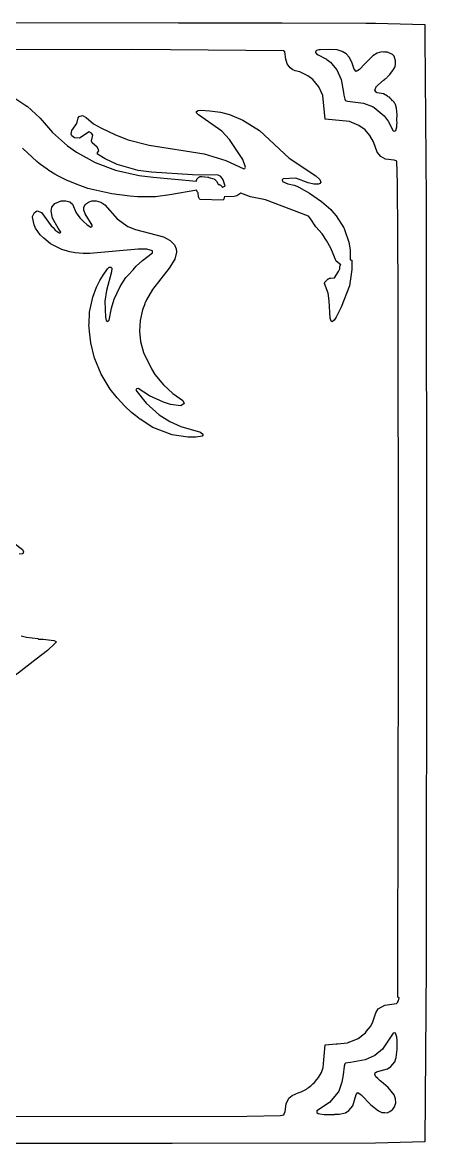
# Model space of a CAD drawing. Header units: millimetres. Extents: x 15 to 285, y 15 to 285.
# Drawn here: x 187.6 to 284.9, y 15.2 to 284.9 of the extents above; entities that cross this region are included whole.
import ezdxf

# ---------------------------------------------------------------- set-up
doc = ezdxf.new("R2010")
doc.units = ezdxf.units.MM
doc.layers.add('CUT', color=7, linetype='CONTINUOUS')

msp = doc.modelspace()

# ---------------------------------------------------------------- linework, layer by layer
at = {"layer": 'CUT'}
for points in [[(158.6518, 284.8644), (225.2012, 284.7991), (237.7393, 284.7634), (249.3943, 284.7303), (250.1315, 284.7282), (270.2664, 284.671), (272.6158, 284.6617), (284.4419, 284.3716), (284.5088, 281.2998), (284.8126, 242.1521), (284.9031, 150.0736), (284.7824, 57.819), (284.4495, 15.5682), (272.6158, 15.2779), (223.6234, 15.1572), (141.7762, 15.1572)], [(123.2787, 21.6471), (241.6073, 21.7679), (249.6992, 21.9491), (250.5446, 22.1), (250.5997, 22.2838), (250.6483, 22.2852), (250.8809, 22.867), (251.0711, 24.7059), (251.7612, 26.1193), (252.5118, 26.7602), (253.9597, 27.3847), (254.7415, 27.5651), (256.0096, 28.2293), (256.2349, 28.4979), (256.3565, 28.5616), (256.4789, 28.6617), (257.0692, 29.0166), (257.5224, 29.514), (257.9548, 29.8672), (258.4899, 30.5757), (258.8927, 31.0177), (259.6013, 32.2931), (259.9934, 33.4976), (260.4757, 38.9392), (263.1198, 39.1648), (263.1957, 39.1594), (263.4179, 39.1903), (265.8973, 39.4018), (266.361, 39.599), (266.4566, 39.6123), (268.2984, 40.3672), (268.4706, 40.4963), (268.5591, 40.5339), (269.2429, 41.0755), (270.2308, 41.8164), (270.4605, 42.1823), (271.3747, 43.3369), (271.8945, 44.2319), (272.6949, 46.6379), (273.2833, 47.5806), (274.8193, 48.4781), (277.6427, 48.84), (277.9605, 49.1843), (277.9606, 49.3913), (278.1415, 49.4856), (278.2623, 50.2404), (277.9612, 50.3998), (277.9734, 72.3096), (278.0526, 80.7058), (278.1432, 150.2721), (278.1431, 150.3022), (278.1432, 150.3324), (278.0526, 219.8678), (277.9795, 233.7466), (277.9318, 246.1025), (277.7205, 251.5011), (277.6848, 251.5156), (277.6847, 251.5196), (277.5964, 251.5515), (277.0832, 251.7601), (274.996, 251.9981), (273.8504, 252.6067), (273.0349, 253.6471), (272.1075, 256.1351), (271.2645, 257.7004), (270.0757, 259.006), (268.6006, 260.0759), (266.3173, 261.0647), (260.513, 261.597), (259.8871, 267.2833), (258.981, 269.3484), (257.5247, 271.1341), (256.3363, 272.0043), (254.3528, 273.0165), (253.2706, 273.2461), (253.0972, 273.3118), (253.0757, 273.3199), (253.0742, 273.3204), (252.6816, 273.469), (252.0726, 273.9025), (251.3724, 274.8735), (251.0028, 276.0204), (250.7692, 277.7694), (250.4515, 278.0685), (214.1607, 278.3243), (49.2847, 278.1431)], [(185.0502, 267.1009), (188.6509, 264.7439), (188.7012, 264.7022), (188.7078, 264.6968), (188.7115, 264.6937), (188.7123, 264.6931), (191.8988, 261.8111), (194.8239, 258.4042), (198.4867, 255.1587), (200.5815, 253.6714), (205.1429, 251.1831), (210.0077, 249.353), (215.7297, 248.0653), (219.0802, 247.6125), (229.4742, 246.6939), (229.4842, 246.7822), (229.5094, 246.8992), (229.5461, 247.0131), (229.594, 247.1228), (229.6526, 247.2272), (229.7212, 247.3252), (229.7994, 247.4159), (229.8861, 247.4984), (229.9806, 247.5718), (230.082, 247.6354), (230.1892, 247.6886), (230.3012, 247.7309), (230.4169, 247.7617), (230.535, 247.781), (230.6544, 247.7883), (230.774, 247.7838), (232.2245, 247.6556), (232.3672, 247.6343), (232.5063, 247.596), (233.6589, 247.2029), (233.7738, 247.1569), (233.8834, 247.0994), (233.9865, 247.0309), (234.082, 246.9521), (234.1688, 246.8639), (234.2461, 246.7673), (234.3131, 246.6632), (234.7222, 245.9483), (234.8105, 245.8911), (234.8784, 245.8802), (234.9923, 245.8501), (235.1028, 245.8091), (235.2087, 245.7574), (235.309, 245.6955), (235.4027, 245.6241), (235.489, 245.5439), (235.567, 245.4556), (235.636, 245.3601), (235.6953, 245.2582), (235.7033, 245.2407), (235.7984, 245.1987), (236.4275, 245.4602), (235.8867, 247.0172), (235.3258, 247.7677), (234.7329, 248.1111), (228.5817, 248.2217), (218.6335, 248.8269), (215.4594, 249.2264), (210.4351, 250.68), (207.4942, 252.0436), (205.6708, 253.1843), (205.6338, 253.5514), (205.9629, 253.936), (205.9147, 254.3222), (205.6275, 254.8567), (204.3676, 255.925), (204.2608, 256.3913), (204.5172, 257.7255), (204.2092, 258.2573), (203.644, 258.5837), (201.3762, 257.0383), (200.0953, 257.1176), (199.4764, 257.598), (199.3394, 258.0123), (199.4815, 258.8817), (200.6986, 260.5562), (201.0034, 261.922), (201.2642, 262.2046), (202.0932, 262.4351), (202.9114, 262.0294), (204.7455, 260.4869), (206.4954, 259.5186), (209.9988, 257.7972), (213.0478, 256.6019), (218.1322, 255.3391), (231.3387, 253.2826), (236.6046, 251.618), (240.8655, 249.6109), (241.167, 249.7388), (241.2642, 250.0516), (240.6744, 251.8495), (237.4174, 256.7364), (235.5693, 258.7036), (229.9865, 262.5988), (229.5264, 263.0972), (229.5187, 263.3989), (229.8952, 263.6687), (230.586, 263.7356), (232.743, 263.6164), (235.3237, 263.2528), (237.4587, 262.7055), (240.6859, 261.3845), (244.6821, 258.902), (251.8448, 252.2255), (258.226, 247.929), (259.1635, 247.1103), (259.4193, 246.443), (259.2243, 246.0971), (258.8684, 245.9332), (257.774, 245.962), (256.4127, 246.2441), (253.3891, 247.4363), (250.4088, 247.2554), (250.1272, 246.9708), (250.2183, 246.6151), (251.4663, 246.0411), (253.0232, 245.7318), (254.041, 245.2838), (254.0871, 245.2598), (254.132, 245.2364), (254.1617, 245.221), (254.1696, 245.2169), (256.7485, 243.7516), (259.5693, 241.781), (261.823, 239.8259), (261.9882, 239.6562), (263.1336, 238.3733), (264.9952, 235.4273), (265.0509, 235.2913), (265.0585, 235.2728), (265.0939, 235.1862), (265.1561, 235.0345), (266.1725, 232.012), (266.5098, 230.183), (266.5251, 227.7324), (266.5541, 227.7333), (266.6698, 227.7256), (266.7842, 227.7068), (266.8888, 227.679), (266.907, 225.4083), (266.3036, 221.51), (264.3187, 216.361), (263.098, 213.9536), (262.6249, 213.2042), (262.182, 212.8655), (261.9015, 212.9931), (261.6939, 213.6866), (261.4778, 217.8732), (261.1821, 219.7473), (260.3162, 222.0959), (260.3286, 222.1333), (260.3798, 222.2468), (260.4426, 222.3544), (260.5161, 222.455), (260.5997, 222.5474), (261.0673, 223.0132), (261.1502, 223.0884), (261.2397, 223.1555), (261.3351, 223.2141), (261.4355, 223.2634), (261.5401, 223.3032), (261.6479, 223.3331), (261.7581, 223.3528), (261.8696, 223.3622), (262.6934, 223.3929), (262.7704, 223.453), (263.7145, 224.917), (264.0057, 225.6242), (263.9954, 225.6749), (263.9836, 225.7902), (263.9829, 225.9062), (263.9934, 226.0217), (264.015, 226.1356), (264.0475, 226.2469), (264.0905, 226.3545), (264.1438, 226.4575), (264.2068, 226.5549), (264.2248, 226.5776), (263.1362, 227.3992), (261.8668, 230.5698), (260.8208, 232.4257), (259.7237, 233.9998), (258.2216, 235.6615), (256.9062, 237.7992), (256.444, 238.2255), (246.0841, 242.1883), (242.4812, 242.9468), (240.1984, 243.8106), (239.2226, 243.1399), (238.5989, 242.9678), (236.2062, 242.9213), (236.2075, 242.8903), (236.2011, 242.7747), (236.1837, 242.6602), (236.1553, 242.5479), (236.1161, 242.4388), (236.0667, 242.3341), (236.0074, 242.2346), (235.9388, 242.1413), (235.9112, 242.1105), (230.3511, 242.3028), (230.2884, 242.3642), (230.2128, 242.4546), (230.1463, 242.5519), (230.0898, 242.6553), (230.0436, 242.7638), (230.0083, 242.8762), (229.9843, 242.9916), (229.9716, 243.1088), (229.9418, 243.6184), (229.9411, 243.7438), (229.9464, 243.7978), (229.8668, 243.8759), (229.7901, 243.9678), (229.7229, 244.0668), (229.6659, 244.1721), (229.6197, 244.2825), (229.5848, 244.397), (229.5674, 244.4841), (223.1232, 243.3616), (219.6256, 242.9394), (217.5091, 242.8757), (215.7314, 242.9358), (215.3044, 242.9216), (213.468, 243.03), (209.093, 243.6033), (203.34, 244.9129), (201.395, 245.6221), (201.1434, 245.726), (200.7769, 245.8775), (200.1834, 246.1227), (198.3889, 246.8643), (196.1077, 247.9389), (195.4183, 248.338), (193.9515, 249.2522), (193.529, 249.5402), (191.9232, 250.6807), (191.6504, 250.9137), (191.0545, 251.4254), (187.6579, 254.529), (187.5884, 254.6018)], [(185.6233, 159.5574), (187.6016, 158.0436), (187.8606, 157.5236), (187.6689, 157.029), (186.7929, 156.9812)], [(187.3069, 137.3019), (188.5842, 136.9485), (191.2704, 136.6285), (191.4256, 136.4733), (192.5733, 136.4733), (195.1405, 136.1674), (195.587, 136.0166), (195.6062, 135.9779), (195.6136, 135.963), (195.6282, 135.9337), (195.6851, 135.8192), (195.6889, 135.8058), (195.6818, 135.7965), (195.6364, 135.7371), (195.6093, 135.7015), (195.3316, 135.3378), (193.6217, 133.7943), (190.9139, 131.6906), (181.7982, 124.7408)]]:
    msp.add_lwpolyline(points, dxfattribs=at)
for points in [[(265.0031, 267.3349), (265.2345, 266.4258), (265.2807, 266.1843), (265.2967, 266.1815), (265.3119, 266.1219), (265.3143, 266.1083), (265.3193, 266.1076), (265.8779, 265.9066), (268.4571, 265.6334), (269.6834, 265.4207), (271.8418, 264.6429), (272.0054, 264.5797), (272.2849, 264.3892), (274.6861, 262.3856), (275.6231, 261.1164), (276.839, 258.8021), (277.1816, 258.6748), (277.4889, 258.8597), (277.723, 259.7664), (277.7244, 259.8111), (277.7245, 259.8116), (277.7251, 259.8358), (277.7451, 260.4894), (277.7819, 260.6633), (277.7731, 261.403), (277.811, 262.6386), (277.6965, 264.2517), (277.3785, 265.1466), (277.3493, 265.2406), (277.1593, 265.4611), (277.0724, 265.6527), (276.7496, 265.9752), (276.7269, 266.0043), (276.4907, 266.3292), (276.4477, 266.3623), (276.4096, 266.4111), (276.1811, 266.5966), (275.9612, 266.852), (275.6887, 266.9965), (275.5109, 267.1408), (274.5637, 267.6465), (273.0034, 267.9649), (272.8691, 268.0146), (272.4366, 268.5792), (272.8524, 269.5157), (272.8739, 269.5343), (272.8932, 269.551), (272.9785, 269.625), (273.1266, 269.7533), (274.5518, 270.9338), (274.79, 271.1064), (274.967, 271.2777), (274.9721, 271.2819), (275.0801, 271.3618), (275.1369, 271.4184), (275.3166, 271.5672), (275.4427, 271.7234), (275.6526, 271.9327), (275.8305, 272.0825), (275.9159, 272.1952), (276.0298, 272.3088), (276.1771, 272.5402), (276.758, 273.3071), (276.7925, 273.3813), (276.872, 273.4832), (276.8762, 273.4978), (277.0881, 273.7602), (277.1136, 273.8973), (277.3263, 274.1861), (277.4471, 274.8806), (277.397, 275.2687), (277.4487, 275.5594), (277.4329, 275.6119), (277.4424, 275.6629), (277.0861, 276.7296), (276.7073, 277.1624), (275.4931, 277.7259), (274.9088, 277.7367), (274.65, 277.8018), (274.4639, 277.7448), (274.1516, 277.7505), (272.9996, 277.4497), (271.9408, 276.8092), (271.0991, 275.9429), (271.0262, 275.8897), (270.0715, 274.8852), (268.7834, 273.5593), (267.9753, 273.0404), (267.4491, 273.6343), (266.887, 275.3355), (266.4206, 276.2146), (266.3938, 276.2836), (266.3713, 276.3074), (266.3019, 276.4382), (265.552, 277.2718), (264.6026, 277.8823), (263.3926, 278.2325), (261.5767, 278.3847), (259.3099, 278.2815), (258.9515, 278.2866), (258.3884, 278.1277), (258.2846, 277.9836), (258.2585, 277.974), (258.245, 277.9286), (258.1428, 277.7867), (258.1797, 277.7097), (258.1541, 277.6236), (258.362, 277.3256), (258.8046, 277.0978), (260.6472, 276.1333), (260.7259, 276.0817), (260.803, 276.0311), (260.8329, 276.0115), (260.8761, 275.9831), (261.5282, 275.4949), (261.7559, 275.3063), (262.4181, 274.5412), (263.2968, 273.4871), (264.3392, 271.1091), (264.9349, 267.9928)], [(203.4994, 241.6431), (204.3402, 241.9336), (205.3742, 241.9381), (206.486, 241.648), (207.4326, 241.0208), (210.3682, 237.6051), (212.9786, 235.7612), (214.82, 235.0464), (221.5876, 233.2639), (222.3068, 232.9196), (223.1892, 232.3681), (224.2122, 231.3233), (224.6231, 230.4205), (224.7238, 229.6444), (224.726, 229.6186), (224.2937, 227.8922), (222.9559, 225.7095), (218.8804, 220.5862), (217.4618, 218.1457), (217.2273, 217.5448), (217.1848, 217.4695), (216.9949, 216.9494), (216.5073, 215.6999), (215.9466, 213.1966), (215.7941, 210.6018), (216.0602, 208.0702), (216.7464, 205.4742), (218.633, 201.5512), (219.5058, 200.1993), (221.539, 197.7199), (223.7926, 195.5845), (226.2506, 193.8821), (226.5035, 193.2229), (225.7106, 192.6662), (223.2064, 192.98), (221.5638, 193.4985), (218.1549, 195.0068), (215.4384, 196.7909), (215.0775, 196.7403), (214.9193, 196.3757), (217.4054, 193.2493), (220.5486, 190.469), (223.0669, 188.8989), (225.7528, 187.6437), (230.4817, 186.2622), (231.142, 185.7393), (230.8674, 185.3427), (229.3396, 185.1177), (227.403, 185.1172), (223.6089, 185.6399), (218.9756, 187.4561), (215.9061, 189.4256), (215.8693, 189.455), (215.6133, 189.6591), (214.5595, 190.4992), (213.8911, 191.0322), (212.232, 192.5149), (210.4452, 194.5162), (208.7154, 196.6363), (206.5889, 200.2769), (205.0156, 203.969), (204.9939, 204.031), (204.9843, 204.0584), (204.9792, 204.0729), (204.9754, 204.0839), (204.028, 207.7552), (203.7123, 210.5035), (203.6485, 211.4952), (203.624, 212.13), (203.6283, 212.2683), (203.746, 215.1883), (204.5105, 218.7515), (205.4667, 221.142), (206.2426, 222.7478), (207.0417, 224.0625), (208.1014, 225.5737), (208.3697, 225.8682), (208.481, 225.9841), (208.9201, 226.0076), (209.1159, 225.746), (209.057, 224.8377), (207.8472, 220.3477), (207.4555, 217.7836), (207.5767, 213.9706), (207.7322, 213.1302), (208.1637, 212.9543), (208.4448, 213.242), (209.0038, 216.1042), (209.7034, 218.329), (211.0898, 221.3756), (212.5177, 223.4737), (213.2321, 224.2632), (214.2424, 225.3797), (214.5658, 225.7371), (214.9829, 226.198), (216.4673, 227.5728), (218.8839, 229.4026), (218.9523, 229.9175), (217.5773, 230.3134), (215.4476, 230.3169), (203.806, 229.2769), (203.3306, 229.2738), (202.2397, 229.3004), (200.2563, 229.4753), (198.9853, 229.7095), (198.4619, 229.8211), (197.0703, 230.2772), (194.3836, 231.6053), (192.7198, 232.9699), (191.8749, 233.8059), (190.7536, 235.3536), (190.394, 236.1655), (190.017, 237.9804), (190.0118, 238.142), (190.4999, 239.1628), (191.1626, 239.5223), (192.164, 239.171), (194.5047, 235.9573), (194.9708, 235.5452), (195.4715, 234.9043), (196.4075, 234.2702), (196.6793, 234.2099), (196.8604, 234.391), (196.2327, 235.3469), (194.8616, 237.7984), (194.4774, 239.4235), (194.7077, 240.4266), (195.3933, 241.274), (196.9099, 241.9076), (198.0426, 241.935), (198.9832, 241.6817), (199.6114, 241.1338), (200.5578, 239.0933), (201.4076, 237.8674), (202.2153, 237.0729), (202.2437, 237.0366), (202.2881, 237.0013), (203.1643, 236.1394), (204.0774, 235.6261), (204.3616, 235.7972), (204.4107, 236.1253), (202.7335, 238.7841), (202.3892, 239.7374), (202.3899, 240.4322), (202.8063, 241.1158)], [(263.7042, 22.2176), (263.8746, 22.258), (265.4126, 22.571), (266.215, 23.0911), (267.1276, 24.2518), (267.9441, 26.9842), (268.3376, 27.4125), (269.1724, 26.9228), (271.5077, 24.4732), (273.3304, 23.0208), (274.1463, 22.654), (274.7892, 22.5986), (274.8163, 22.5891), (274.8406, 22.5942), (275.3944, 22.5465), (275.8537, 22.8057), (276.0198, 22.8404), (276.3846, 23.1053), (276.6963, 23.2812), (277.2133, 24.036), (277.5062, 24.9644), (277.4509, 25.924), (277.1084, 26.9217), (275.6664, 28.6564), (274.5608, 29.5803), (274.0505, 30.0282), (273.7552, 30.2873), (273.1925, 30.7811), (272.6614, 31.2472), (272.407, 31.7405), (272.5519, 32.1934), (272.8666, 32.4376), (275.4888, 33.1636), (276.3073, 33.7268), (277.2181, 34.8226), (277.6027, 35.8533), (277.811, 37.7659), (277.7968, 38.2496), (277.8116, 38.3658), (277.7838, 40.3137), (277.7314, 40.4745), (277.7239, 40.7317), (277.4052, 41.7024), (277.1355, 41.817), (276.8361, 41.684), (274.3268, 37.8899), (272.4537, 36.3237), (270.1459, 35.299), (266.5508, 34.6213), (265.3878, 34.5385), (265.3352, 34.3934), (265.2583, 34.3797), (265.031, 33.79), (264.8379, 31.7255), (264.5214, 29.919), (263.7479, 27.788), (263.6186, 27.5041), (261.5055, 25.0044), (258.4755, 23.038), (258.475, 22.6713), (258.8118, 22.424), (258.8846, 22.3632), (259.1831, 22.326), (259.1844, 22.3249), (259.2071, 22.323), (260.277, 22.1893), (260.478, 22.1597), (260.5078, 22.1605), (260.5246, 22.1584), (260.8831, 22.1635), (260.9215, 22.1594), (261.0031, 22.1653), (262.707, 22.1897), (262.8122, 22.2102)]]:
    msp.add_lwpolyline(points, close=True, dxfattribs=at)

doc.saveas('drawing.dxf')
